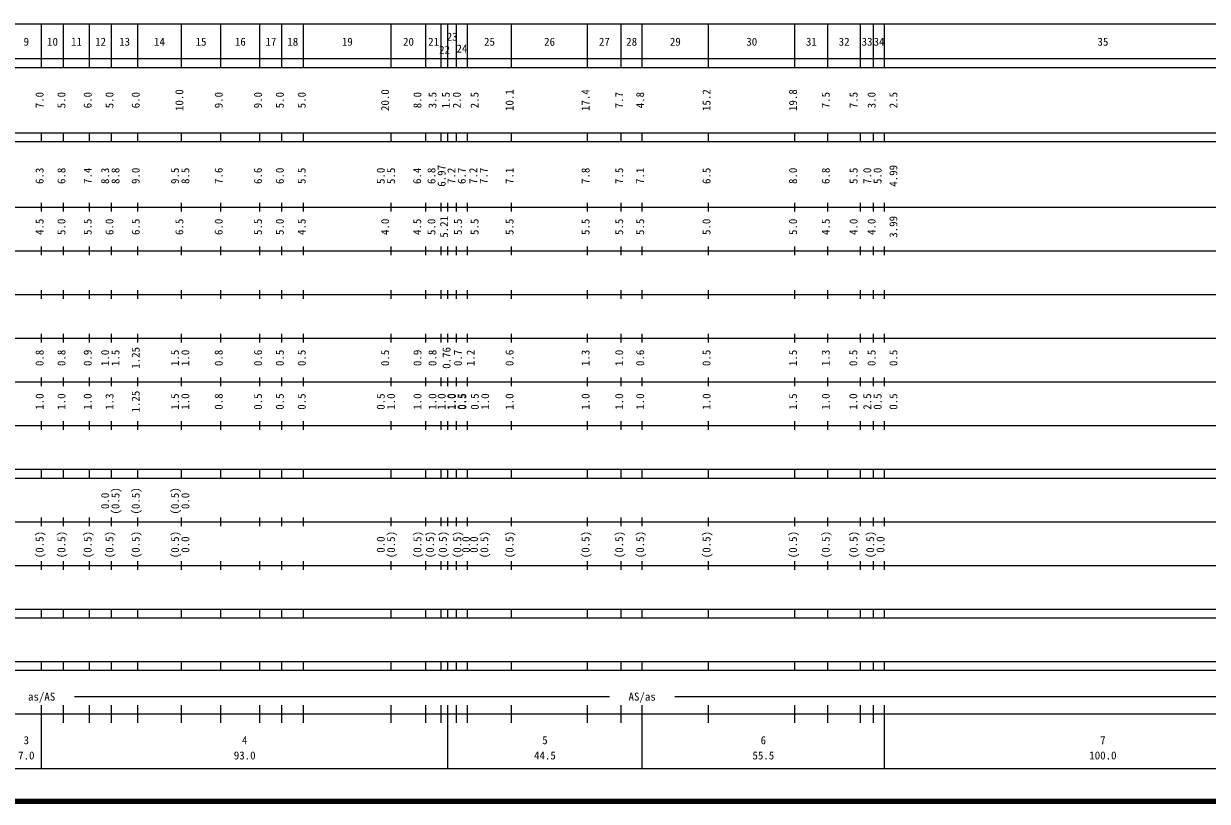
# Model space of a CAD drawing. Units: millimetres on the paper, enlarged 1000 times. Extents: x 40000 to 680000, y 20000 to 380000.
# Drawn here: x 270893 to 541909, y 20000 to 198000 of the extents above; entities that cross this region are included whole.
import ezdxf
from ezdxf.enums import TextEntityAlignment as Align

# ---------------------------------------------------------------- set-up
doc = ezdxf.new("R2010")
doc.units = ezdxf.units.MM
doc.header["$LTSCALE"] = 1000
doc.layers.add('S-TTL', color=2, linetype='Continuous', lineweight=140)
doc.layers.add('S-TTL-BAND', color=7, linetype='Continuous', lineweight=25)
doc.styles.add('ＭＳ ゴシック', font='')
doc.styles.get('ＭＳ ゴシック').set_extended_font_data('MS Gothic')

msp = doc.modelspace()

# ---------------------------------------------------------------- linework, layer by layer
at = {"layer": 'S-TTL'}
msp.add_line((40000, 20000), (680000, 20000), dxfattribs=at)
at = {"layer": 'S-TTL-BAND'}
for p, q in [((68000, 198000), (579000, 198000)), ((275000, 188000), (275000, 198000)), ((280000, 188000), (280000, 198000)), ((286000, 188000), (286000, 198000)), ((291000, 188000), (291000, 198000)), ((297000, 188000), (297000, 198000)), ((307000, 188000), (307000, 198000)), ((316000, 188000), (316000, 198000)), ((325000, 188000), (325000, 198000)), ((330000, 188000), (330000, 198000)), ((335000, 188000), (335000, 198000)), ((355000, 188000), (355000, 198000)), ((363000, 188000), (363000, 198000)), ((366500, 188000), (366500, 198000)), ((368000, 188000), (368000, 198000)), ((370000, 188000), (370000, 198000)), ((372500, 188000), (372500, 198000)), ((382600, 188000), (382600, 198000)), ((400000, 188000), (400000, 198000)), ((407700, 188000), (407700, 198000)), ((412500, 188000), (412500, 198000)), ((427700, 188000), (427700, 198000)), ((447500, 188000), (447500, 198000)), ((455000, 188000), (455000, 198000)), ((462500, 188000), (462500, 198000)), ((465500, 188000), (465500, 198000)), ((468000, 188000), (468000, 198000)), ((40000, 190000), (579000, 190000)), ((40000, 188000), (579000, 188000)), ((40000, 173000), (579000, 173000)), ((40000, 171000), (579000, 171000)), ((275000, 171000), (275000, 173000)), ((280000, 171000), (280000, 173000)), ((286000, 171000), (286000, 173000)), ((291000, 171000), (291000, 173000)), ((297000, 171000), (297000, 173000)), ((307000, 171000), (307000, 173000)), ((316000, 171000), (316000, 173000)), ((325000, 171000), (325000, 173000)), ((330000, 171000), (330000, 173000)), ((335000, 171000), (335000, 173000)), ((355000, 171000), (355000, 173000)), ((363000, 171000), (363000, 173000)), ((366500, 171000), (366500, 173000)), ((368000, 171000), (368000, 173000)), ((370000, 171000), (370000, 173000)), ((372500, 171000), (372500, 173000)), ((382600, 171000), (382600, 173000)), ((400000, 171000), (400000, 173000)), ((407700, 171000), (407700, 173000)), ((412500, 171000), (412500, 173000)), ((427700, 171000), (427700, 173000)), ((447500, 171000), (447500, 173000)), ((455000, 171000), (455000, 173000)), ((462500, 171000), (462500, 173000)), ((465500, 171000), (465500, 173000)), ((468000, 171000), (468000, 173000)), ((40000, 156000), (579000, 156000)), ((275000, 155000), (275000, 157000)), ((280000, 155000), (280000, 157000)), ((286000, 155000), (286000, 157000)), ((291000, 155000), (291000, 157000)), ((297000, 155000), (297000, 157000)), ((307000, 155000), (307000, 157000)), ((316000, 155000), (316000, 157000)), ((325000, 155000), (325000, 157000)), ((330000, 155000), (330000, 157000)), ((335000, 155000), (335000, 157000)), ((355000, 155000), (355000, 157000)), ((363000, 155000), (363000, 157000)), ((366500, 155000), (366500, 157000)), ((368000, 155000), (368000, 157000)), ((370000, 155000), (370000, 157000)), ((372500, 155000), (372500, 157000)), ((382600, 155000), (382600, 157000)), ((400000, 155000), (400000, 157000)), ((407700, 155000), (407700, 157000)), ((412500, 155000), (412500, 157000)), ((427700, 155000), (427700, 157000)), ((447500, 155000), (447500, 157000)), ((455000, 155000), (455000, 157000)), ((462500, 155000), (462500, 157000)), ((465500, 155000), (465500, 157000)), ((468000, 155000), (468000, 157000)), ((275000, 145000), (275000, 147000)), ((280000, 145000), (280000, 147000)), ((286000, 145000), (286000, 147000)), ((291000, 145000), (291000, 147000)), ((297000, 145000), (297000, 147000)), ((307000, 145000), (307000, 147000)), ((316000, 145000), (316000, 147000)), ((325000, 145000), (325000, 147000)), ((330000, 145000), (330000, 147000)), ((335000, 145000), (335000, 147000)), ((355000, 145000), (355000, 147000)), ((363000, 145000), (363000, 147000)), ((366500, 145000), (366500, 147000)), ((368000, 145000), (368000, 147000)), ((370000, 145000), (370000, 147000)), ((372500, 145000), (372500, 147000)), ((382600, 145000), (382600, 147000)), ((400000, 145000), (400000, 147000)), ((407700, 145000), (407700, 147000)), ((412500, 145000), (412500, 147000)), ((427700, 145000), (427700, 147000)), ((447500, 145000), (447500, 147000)), ((455000, 145000), (455000, 147000)), ((462500, 145000), (462500, 147000)), ((465500, 145000), (465500, 147000)), ((468000, 145000), (468000, 147000)), ((46000, 146000), (579000, 146000)), ((52000, 136000), (579000, 136000)), ((275000, 135000), (275000, 137000)), ((280000, 135000), (280000, 137000)), ((286000, 135000), (286000, 137000)), ((291000, 135000), (291000, 137000)), ((297000, 135000), (297000, 137000)), ((307000, 135000), (307000, 137000)), ((316000, 135000), (316000, 137000)), ((325000, 135000), (325000, 137000)), ((330000, 135000), (330000, 137000)), ((335000, 135000), (335000, 137000)), ((355000, 135000), (355000, 137000)), ((363000, 135000), (363000, 137000)), ((366500, 135000), (366500, 137000)), ((368000, 135000), (368000, 137000)), ((370000, 135000), (370000, 137000)), ((372500, 135000), (372500, 137000)), ((382600, 135000), (382600, 137000)), ((400000, 135000), (400000, 137000)), ((407700, 135000), (407700, 137000)), ((412500, 135000), (412500, 137000)), ((427700, 135000), (427700, 137000)), ((447500, 135000), (447500, 137000)), ((455000, 135000), (455000, 137000)), ((462500, 135000), (462500, 137000)), ((465500, 135000), (465500, 137000)), ((468000, 135000), (468000, 137000)), ((46000, 126000), (579000, 126000)), ((275000, 125000), (275000, 127000)), ((280000, 125000), (280000, 127000)), ((286000, 125000), (286000, 127000)), ((291000, 125000), (291000, 127000)), ((297000, 125000), (297000, 127000)), ((307000, 125000), (307000, 127000)), ((316000, 125000), (316000, 127000)), ((325000, 125000), (325000, 127000)), ((330000, 125000), (330000, 127000)), ((335000, 125000), (335000, 127000)), ((355000, 125000), (355000, 127000)), ((363000, 125000), (363000, 127000)), ((366500, 125000), (366500, 127000)), ((368000, 125000), (368000, 127000)), ((370000, 125000), (370000, 127000)), ((372500, 125000), (372500, 127000)), ((382600, 125000), (382600, 127000)), ((400000, 125000), (400000, 127000)), ((407700, 125000), (407700, 127000)), ((412500, 125000), (412500, 127000)), ((427700, 125000), (427700, 127000)), ((447500, 125000), (447500, 127000)), ((455000, 125000), (455000, 127000)), ((462500, 125000), (462500, 127000)), ((465500, 125000), (465500, 127000)), ((468000, 125000), (468000, 127000)), ((275000, 115000), (275000, 117000)), ((280000, 115000), (280000, 117000)), ((286000, 115000), (286000, 117000)), ((291000, 115000), (291000, 117000)), ((297000, 115000), (297000, 117000)), ((307000, 115000), (307000, 117000)), ((316000, 115000), (316000, 117000)), ((325000, 115000), (325000, 117000)), ((330000, 115000), (330000, 117000)), ((335000, 115000), (335000, 117000)), ((355000, 115000), (355000, 117000)), ((363000, 115000), (363000, 117000)), ((366500, 115000), (366500, 117000)), ((368000, 115000), (368000, 117000)), ((370000, 115000), (370000, 117000)), ((372500, 115000), (372500, 117000)), ((382600, 115000), (382600, 117000)), ((400000, 115000), (400000, 117000)), ((407700, 115000), (407700, 117000)), ((412500, 115000), (412500, 117000)), ((427700, 115000), (427700, 117000)), ((447500, 115000), (447500, 117000)), ((455000, 115000), (455000, 117000)), ((462500, 115000), (462500, 117000)), ((465500, 115000), (465500, 117000)), ((468000, 115000), (468000, 117000)), ((52000, 116000), (579000, 116000)), ((46000, 106000), (579000, 106000)), ((275000, 105000), (275000, 107000)), ((280000, 105000), (280000, 107000)), ((286000, 105000), (286000, 107000)), ((291000, 105000), (291000, 107000)), ((297000, 105000), (297000, 107000)), ((307000, 105000), (307000, 107000)), ((316000, 105000), (316000, 107000)), ((325000, 105000), (325000, 107000)), ((330000, 105000), (330000, 107000)), ((335000, 105000), (335000, 107000)), ((355000, 105000), (355000, 107000)), ((363000, 105000), (363000, 107000)), ((366500, 105000), (366500, 107000)), ((368000, 105000), (368000, 107000)), ((370000, 105000), (370000, 107000)), ((372500, 105000), (372500, 107000)), ((382600, 105000), (382600, 107000)), ((400000, 105000), (400000, 107000)), ((407700, 105000), (407700, 107000)), ((412500, 105000), (412500, 107000)), ((427700, 105000), (427700, 107000)), ((447500, 105000), (447500, 107000)), ((455000, 105000), (455000, 107000)), ((462500, 105000), (462500, 107000)), ((465500, 105000), (465500, 107000)), ((468000, 105000), (468000, 107000)), ((40000, 96000), (579000, 96000)), ((275000, 94000), (275000, 96000)), ((280000, 94000), (280000, 96000)), ((286000, 94000), (286000, 96000)), ((291000, 94000), (291000, 96000)), ((297000, 94000), (297000, 96000)), ((307000, 94000), (307000, 96000)), ((316000, 94000), (316000, 96000)), ((325000, 94000), (325000, 96000)), ((330000, 94000), (330000, 96000)), ((335000, 94000), (335000, 96000)), ((355000, 94000), (355000, 96000)), ((363000, 94000), (363000, 96000)), ((366500, 94000), (366500, 96000)), ((368000, 94000), (368000, 96000)), ((370000, 94000), (370000, 96000)), ((372500, 94000), (372500, 96000)), ((382600, 94000), (382600, 96000)), ((400000, 94000), (400000, 96000)), ((407700, 94000), (407700, 96000)), ((412500, 94000), (412500, 96000)), ((427700, 94000), (427700, 96000)), ((447500, 94000), (447500, 96000)), ((455000, 94000), (455000, 96000)), ((462500, 94000), (462500, 96000)), ((465500, 94000), (465500, 96000)), ((468000, 94000), (468000, 96000)), ((40000, 94000), (579000, 94000)), ((275000, 83000), (275000, 85000)), ((280000, 83000), (280000, 85000)), ((286000, 83000), (286000, 85000)), ((291000, 83000), (291000, 85000)), ((297000, 83000), (297000, 85000)), ((307000, 83000), (307000, 85000)), ((316000, 83000), (316000, 85000)), ((325000, 83000), (325000, 85000)), ((330000, 83000), (330000, 85000)), ((335000, 83000), (335000, 85000)), ((355000, 83000), (355000, 85000)), ((363000, 83000), (363000, 85000)), ((366500, 83000), (366500, 85000)), ((368000, 83000), (368000, 85000)), ((370000, 83000), (370000, 85000)), ((372500, 83000), (372500, 85000)), ((382600, 83000), (382600, 85000)), ((400000, 83000), (400000, 85000)), ((407700, 83000), (407700, 85000)), ((412500, 83000), (412500, 85000)), ((427700, 83000), (427700, 85000)), ((447500, 83000), (447500, 85000)), ((455000, 83000), (455000, 85000)), ((462500, 83000), (462500, 85000)), ((465500, 83000), (465500, 85000)), ((468000, 83000), (468000, 85000)), ((49000, 84000), (579000, 84000)), ((40000, 74000), (579000, 74000)), ((275000, 73000), (275000, 75000)), ((280000, 73000), (280000, 75000)), ((286000, 73000), (286000, 75000)), ((291000, 73000), (291000, 75000)), ((297000, 73000), (297000, 75000)), ((307000, 73000), (307000, 75000)), ((316000, 73000), (316000, 75000)), ((325000, 73000), (325000, 75000)), ((330000, 73000), (330000, 75000)), ((335000, 73000), (335000, 75000)), ((355000, 73000), (355000, 75000)), ((363000, 73000), (363000, 75000)), ((366500, 73000), (366500, 75000)), ((368000, 73000), (368000, 75000)), ((370000, 73000), (370000, 75000)), ((372500, 73000), (372500, 75000)), ((382600, 73000), (382600, 75000)), ((400000, 73000), (400000, 75000)), ((407700, 73000), (407700, 75000)), ((412500, 73000), (412500, 75000)), ((427700, 73000), (427700, 75000)), ((447500, 73000), (447500, 75000)), ((455000, 73000), (455000, 75000)), ((462500, 73000), (462500, 75000)), ((465500, 73000), (465500, 75000)), ((468000, 73000), (468000, 75000)), ((40000, 64000), (579000, 64000)), ((275000, 62000), (275000, 64000)), ((280000, 62000), (280000, 64000)), ((286000, 62000), (286000, 64000)), ((291000, 62000), (291000, 64000)), ((297000, 62000), (297000, 64000)), ((307000, 62000), (307000, 64000)), ((316000, 62000), (316000, 64000)), ((325000, 62000), (325000, 64000)), ((330000, 62000), (330000, 64000)), ((335000, 62000), (335000, 64000)), ((355000, 62000), (355000, 64000)), ((363000, 62000), (363000, 64000)), ((366500, 62000), (366500, 64000)), ((368000, 62000), (368000, 64000)), ((370000, 62000), (370000, 64000)), ((372500, 62000), (372500, 64000)), ((382600, 62000), (382600, 64000)), ((400000, 62000), (400000, 64000)), ((407700, 62000), (407700, 64000)), ((412500, 62000), (412500, 64000)), ((427700, 62000), (427700, 64000)), ((447500, 62000), (447500, 64000)), ((455000, 62000), (455000, 64000)), ((462500, 62000), (462500, 64000)), ((465500, 62000), (465500, 64000)), ((468000, 62000), (468000, 64000)), ((40000, 62000), (579000, 62000)), ((40000, 52000), (579000, 52000)), ((275000, 50000), (275000, 52000)), ((280000, 50000), (280000, 52000)), ((286000, 50000), (286000, 52000)), ((291000, 50000), (291000, 52000)), ((297000, 50000), (297000, 52000)), ((307000, 50000), (307000, 52000)), ((316000, 50000), (316000, 52000)), ((325000, 50000), (325000, 52000)), ((330000, 50000), (330000, 52000)), ((335000, 50000), (335000, 52000)), ((355000, 50000), (355000, 52000)), ((363000, 50000), (363000, 52000)), ((366500, 50000), (366500, 52000)), ((368000, 50000), (368000, 52000)), ((370000, 50000), (370000, 52000)), ((372500, 50000), (372500, 52000)), ((382600, 50000), (382600, 52000)), ((400000, 50000), (400000, 52000)), ((407700, 50000), (407700, 52000)), ((412500, 50000), (412500, 52000)), ((427700, 50000), (427700, 52000)), ((447500, 50000), (447500, 52000)), ((455000, 50000), (455000, 52000)), ((462500, 50000), (462500, 52000)), ((465500, 50000), (465500, 52000)), ((468000, 50000), (468000, 52000)), ((40000, 50000), (579000, 50000)), ((282500, 44000), (405000, 44000)), ((420000, 44000), (565000, 44000)), ((275000, 27500), (275000, 42000)), ((280000, 38000), (280000, 42000)), ((286000, 38000), (286000, 42000)), ((291000, 38000), (291000, 42000)), ((297000, 38000), (297000, 42000)), ((307000, 38000), (307000, 42000)), ((316000, 38000), (316000, 42000)), ((325000, 38000), (325000, 42000)), ((330000, 38000), (330000, 42000)), ((335000, 38000), (335000, 42000)), ((355000, 38000), (355000, 42000)), ((363000, 38000), (363000, 42000)), ((366500, 38000), (366500, 42000)), ((368000, 27500), (368000, 42000)), ((370000, 38000), (370000, 42000)), ((372500, 38000), (372500, 42000)), ((382600, 38000), (382600, 42000)), ((400000, 38000), (400000, 42000)), ((407700, 38000), (407700, 42000)), ((412500, 27500), (412500, 42000)), ((427700, 38000), (427700, 42000)), ((447500, 38000), (447500, 42000)), ((455000, 38000), (455000, 42000)), ((462500, 38000), (462500, 42000)), ((465500, 38000), (465500, 42000)), ((468000, 27500), (468000, 42000)), ((40000, 40000), (579000, 40000)), ((68000, 27500), (579000, 27500))]:
    msp.add_line(p, q, dxfattribs=at)

# ---------------------------------------------------------------- texts
at = {"layer": 'S-TTL-BAND', "style": 'ＭＳ ゴシック'}
for s, p in [('23', (369000, 193551)), ('9', (271500, 192405)), ('10', (277500, 192405)), ('11', (283000, 192405)), ('12', (288500, 192405)), ('13', (294000, 192405)), ('14', (302000, 192405)), ('15', (311500, 192405)), ('16', (320500, 192405)), ('17', (327500, 192405)), ('18', (332500, 192405)), ('19', (345000, 192405)), ('20', (359000, 192405)), ('21', (364750, 192405)), ('22', (367250, 190572)), ('24', (371250, 190839)), ('25', (377550, 192405)), ('26', (391300, 192405)), ('27', (403850, 192405)), ('28', (410100, 192405)), ('29', (420100, 192405)), ('30', (437600, 192405)), ('31', (451250, 192405)), ('32', (458750, 192405)), ('33', (464000, 192405)), ('34', (466750, 192405)), ('35', (518000, 192405)), ('as/AS', (275000, 42500)), ('AS/as', (412500, 42500)), ('3', (271500, 32523)), ('4', (321500, 32523)), ('5', (390250, 32523)), ('6', (440250, 32523)), ('7', (518000, 32523)), ('7.0', (271500, 29033)), ('93.0', (321500, 29033)), ('44.5', (390250, 29033)), ('55.5', (440250, 29033)), ('100.0', (518000, 29033))]:
    msp.add_text(s, height=1833, dxfattribs=at).set_placement(p, align=Align.BOTTOM_CENTER)
for s, p in [('7.0', (276000, 180500)), ('5.0', (281000, 180500)), ('6.0', (287000, 180500)), ('5.0', (292000, 180500)), ('6.0', (298000, 180500)), ('10.0', (308000, 180500)), ('9.0', (317000, 180500)), ('9.0', (326000, 180500)), ('5.0', (331000, 180500)), ('5.0', (336000, 180500)), ('20.0', (355105, 180500)), ('8.0', (362508, 180500)), ('3.5', (365952, 180500)), ('1.5', (369000, 180500)), ('2.0', (371522, 180500)), ('2.5', (375593, 180500)), ('10.1', (383600, 180500)), ('17.4', (401000, 180500)), ('7.7', (408700, 180500)), ('4.8', (413500, 180500)), ('15.2', (428700, 180500)), ('19.8', (448500, 180500)), ('7.5', (456000, 180500)), ('7.5', (462381, 180500)), ('3.0', (466500, 180500)), ('2.5', (471489, 180500)), ('6.97', (368045, 163174)), ('4.99', (471489, 163174)), ('6.3', (276000, 163174)), ('6.8', (281000, 163174)), ('7.4', (287000, 163174)), ('8.3', (291000, 163174)), ('8.8', (293370, 163174)), ('9.0', (298000, 163174)), ('9.5', (307000, 163174)), ('8.5', (309370, 163174)), ('7.6', (317000, 163174)), ('6.6', (326000, 163174)), ('6.0', (331000, 163174)), ('5.5', (336000, 163174)), ('5.0', (354105, 163174)), ('5.5', (356475, 163174)), ('6.4', (362449, 163174)), ('6.8', (365713, 163174)), ('7.2', (370285, 163174)), ('6.7', (372655, 163174)), ('7.2', (375300, 163174)), ('7.7', (377670, 163174)), ('7.1', (383600, 163174)), ('7.8', (401000, 163174)), ('7.5', (408700, 163174)), ('7.1', (413500, 163174)), ('6.5', (428700, 163174)), ('8.0', (448500, 163174)), ('6.8', (456000, 163174)), ('5.5', (462381, 163174)), ('7.0', (465500, 163174)), ('5.0', (467870, 163174)), ('4.5', (276000, 151500)), ('5.0', (281000, 151500)), ('5.5', (287000, 151500)), ('6.0', (292000, 151500)), ('6.5', (298000, 151500)), ('6.5', (308000, 151500)), ('6.0', (317000, 151500)), ('5.5', (326000, 151500)), ('5.0', (331000, 151500)), ('4.5', (336000, 151500)), ('4.0', (355105, 151500)), ('4.5', (362449, 151500)), ('5.0', (365713, 151500)), ('5.21', (368607, 151500)), ('5.5', (371786, 151500)), ('5.5', (375593, 151500)), ('5.5', (383600, 151500)), ('5.5', (401000, 151500)), ('5.5', (408700, 151500)), ('5.5', (413500, 151500)), ('5.0', (428700, 151500)), ('5.0', (448500, 151500)), ('4.5', (456000, 151500)), ('4.0', (462381, 151500)), ('4.0', (466500, 151500)), ('3.99', (471489, 151500)), ('0.8', (276000, 121500)), ('0.8', (281000, 121500)), ('0.9', (287000, 121500)), ('1.0', (291000, 121500)), ('1.5', (293370, 121500)), ('1.25', (298000, 121500)), ('1.5', (307000, 121500)), ('1.0', (309370, 121500)), ('0.8', (317000, 121500)), ('0.6', (326000, 121500)), ('0.5', (331000, 121500)), ('0.5', (336000, 121500)), ('0.5', (355105, 121500)), ('0.9', (362508, 121500)), ('0.8', (365952, 121500)), ('0.76', (369165, 121500)), ('0.7', (371773, 121500)), ('1.2', (374698, 121500)), ('0.6', (383600, 121500)), ('1.3', (401000, 121500)), ('1.0', (408700, 121500)), ('0.6', (413500, 121500)), ('0.5', (428700, 121500)), ('1.5', (448500, 121500)), ('1.3', (456000, 121500)), ('0.5', (462307, 121500)), ('0.5', (466500, 121500)), ('0.5', (471489, 121500)), ('1.25', (298000, 111500)), ('1.0', (276000, 111500)), ('1.0', (281000, 111500)), ('1.0', (287000, 111500)), ('1.3', (292000, 111500)), ('1.5', (307000, 111500)), ('1.0', (309370, 111500)), ('0.8', (317000, 111500)), ('0.5', (326000, 111500)), ('0.5', (331000, 111500)), ('0.5', (336000, 111500)), ('0.5', (354105, 111500)), ('1.0', (356475, 111500)), ('1.0', (362508, 111500)), ('1.0', (365952, 111500)), ('1.0', (368045, 111500)), ('1.0', (370239, 111500)), ('1.0', (370430, 111500)), ('0.5', (372609, 111500)), ('0.5', (372800, 111500)), ('0.5', (375643, 111500)), ('1.0', (378013, 111500)), ('1.0', (383600, 111500)), ('1.0', (401000, 111500)), ('1.0', (408700, 111500)), ('1.0', (413500, 111500)), ('1.0', (428700, 111500)), ('1.5', (448500, 111500)), ('1.0', (456000, 111500)), ('1.0', (462307, 111500)), ('2.5', (465500, 111500)), ('0.5', (467870, 111500)), ('0.5', (471489, 111500)), ('0.0', (291000, 88764)), ('(0.5)', (293370, 88764)), ('(0.5)', (298000, 88764)), ('(0.5)', (307000, 88764)), ('0.0', (309370, 88764)), ('(0.5)', (276000, 78764)), ('(0.5)', (281000, 78764)), ('(0.5)', (287000, 78764)), ('(0.5)', (292000, 78764)), ('(0.5)', (298000, 78764)), ('(0.5)', (307000, 78764)), ('(0.5)', (356475, 78764)), ('(0.5)', (362508, 78764)), ('(0.5)', (365371, 78764)), ('(0.5)', (368339, 78764)), ('(0.5)', (371638, 78764)), ('(0.5)', (377823, 78764)), ('(0.5)', (383600, 78764)), ('(0.5)', (401000, 78764)), ('(0.5)', (408700, 78764)), ('(0.5)', (413500, 78764)), ('(0.5)', (428700, 78764)), ('(0.5)', (448500, 78764)), ('(0.5)', (456000, 78764)), ('(0.5)', (462381, 78764)), ('(0.5)', (466171, 78764)), ('0.0', (309370, 78764)), ('0.0', (354105, 78764)), ('0.0', (373639, 78764)), ('0.0', (375453, 78764)), ('0.0', (468541, 78764))]:
    msp.add_text(s, height=1833, rotation=90, dxfattribs=at).set_placement(p, align=Align.BOTTOM_CENTER)

doc.saveas('drawing.dxf')
